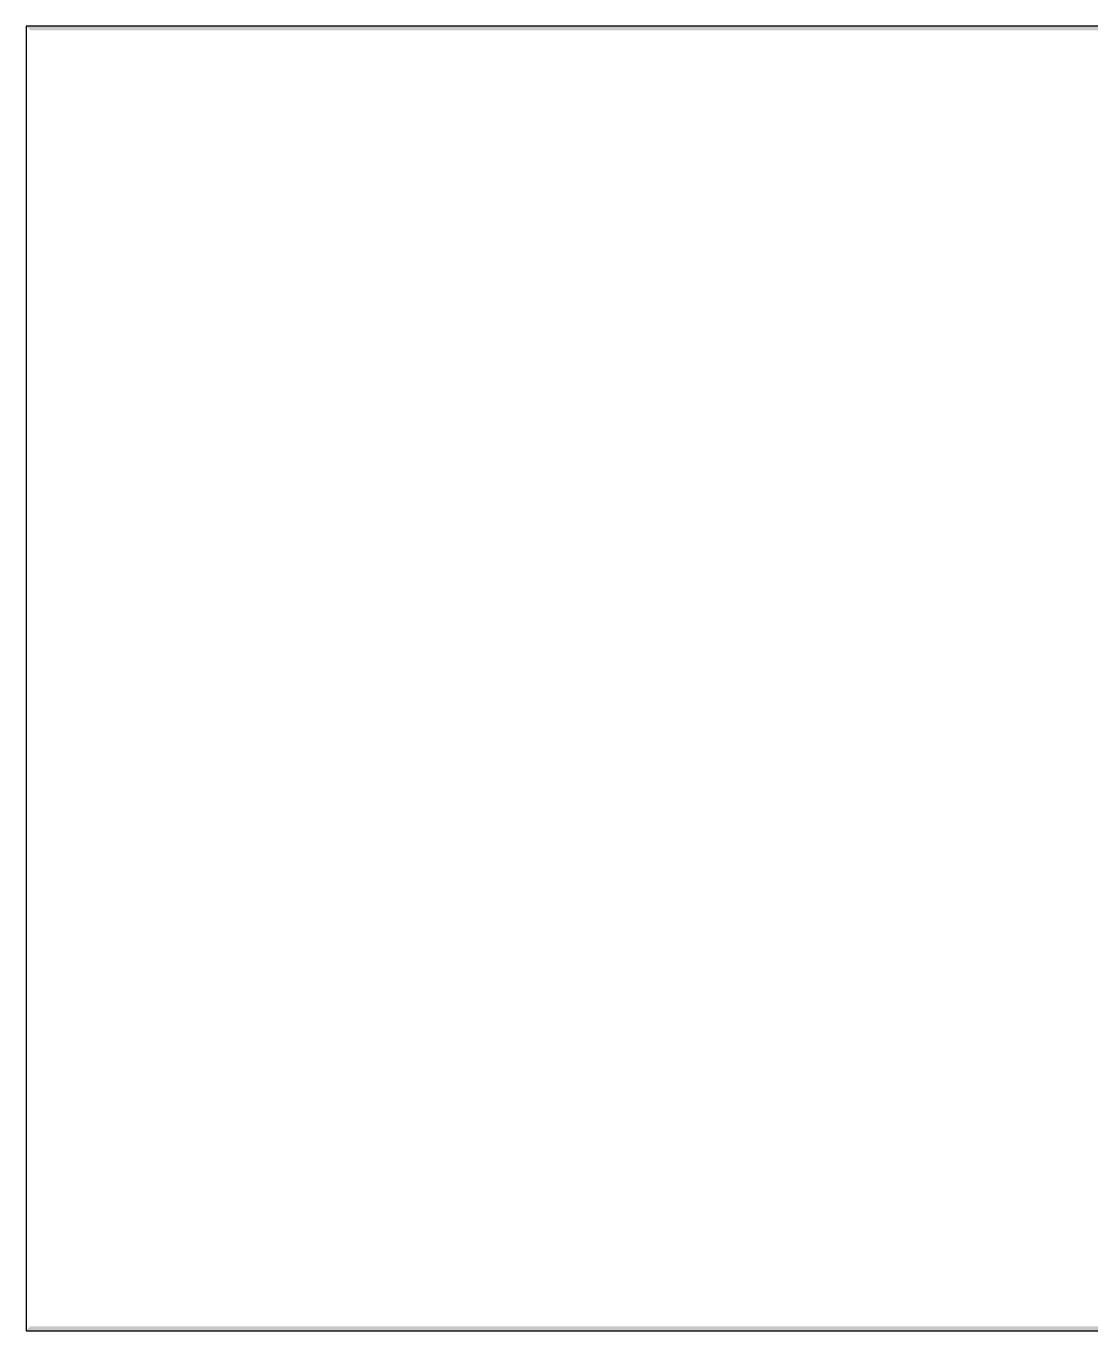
# Model space of a CAD drawing. Header units: feet. Extents: x 24 to 2788, y 15 to 613.
# Drawn here: x 1812 to 2300, y 15 to 613 of the extents above; entities that cross this region are included whole.
import ezdxf

# ---------------------------------------------------------------- set-up
doc = ezdxf.new("R2010")
doc.units = ezdxf.units.FT
doc.header["$MEASUREMENT"] = 0
doc.layers.get('0').update_dxf_attribs({"color": 255, "lineweight": 0})

msp = doc.modelspace()

# ---------------------------------------------------------------- linework, layer by layer
at = {"color": 255, "lineweight": -3}
msp.add_lwpolyline([(1812.38, 14.77), (2691.19, 14.77), (2691.19, 612.76), (1812.38, 612.76)], close=True, dxfattribs=at)
at = {"color": 255, "transparency": 33554559}
for points in [[(1812.46, 612.76), (1814.37, 610.86), (2691.19, 612.76)], [(1814.37, 610.86), (2691.19, 612.76), (2689.37, 610.86)], [(2691.19, 15.02), (1814.37, 16.93), (1812.46, 15.02)], [(2689.37, 16.93), (2691.19, 15.02), (1814.37, 16.93)]]:
    msp.add_solid(points, dxfattribs=at)

doc.saveas('drawing.dxf')
